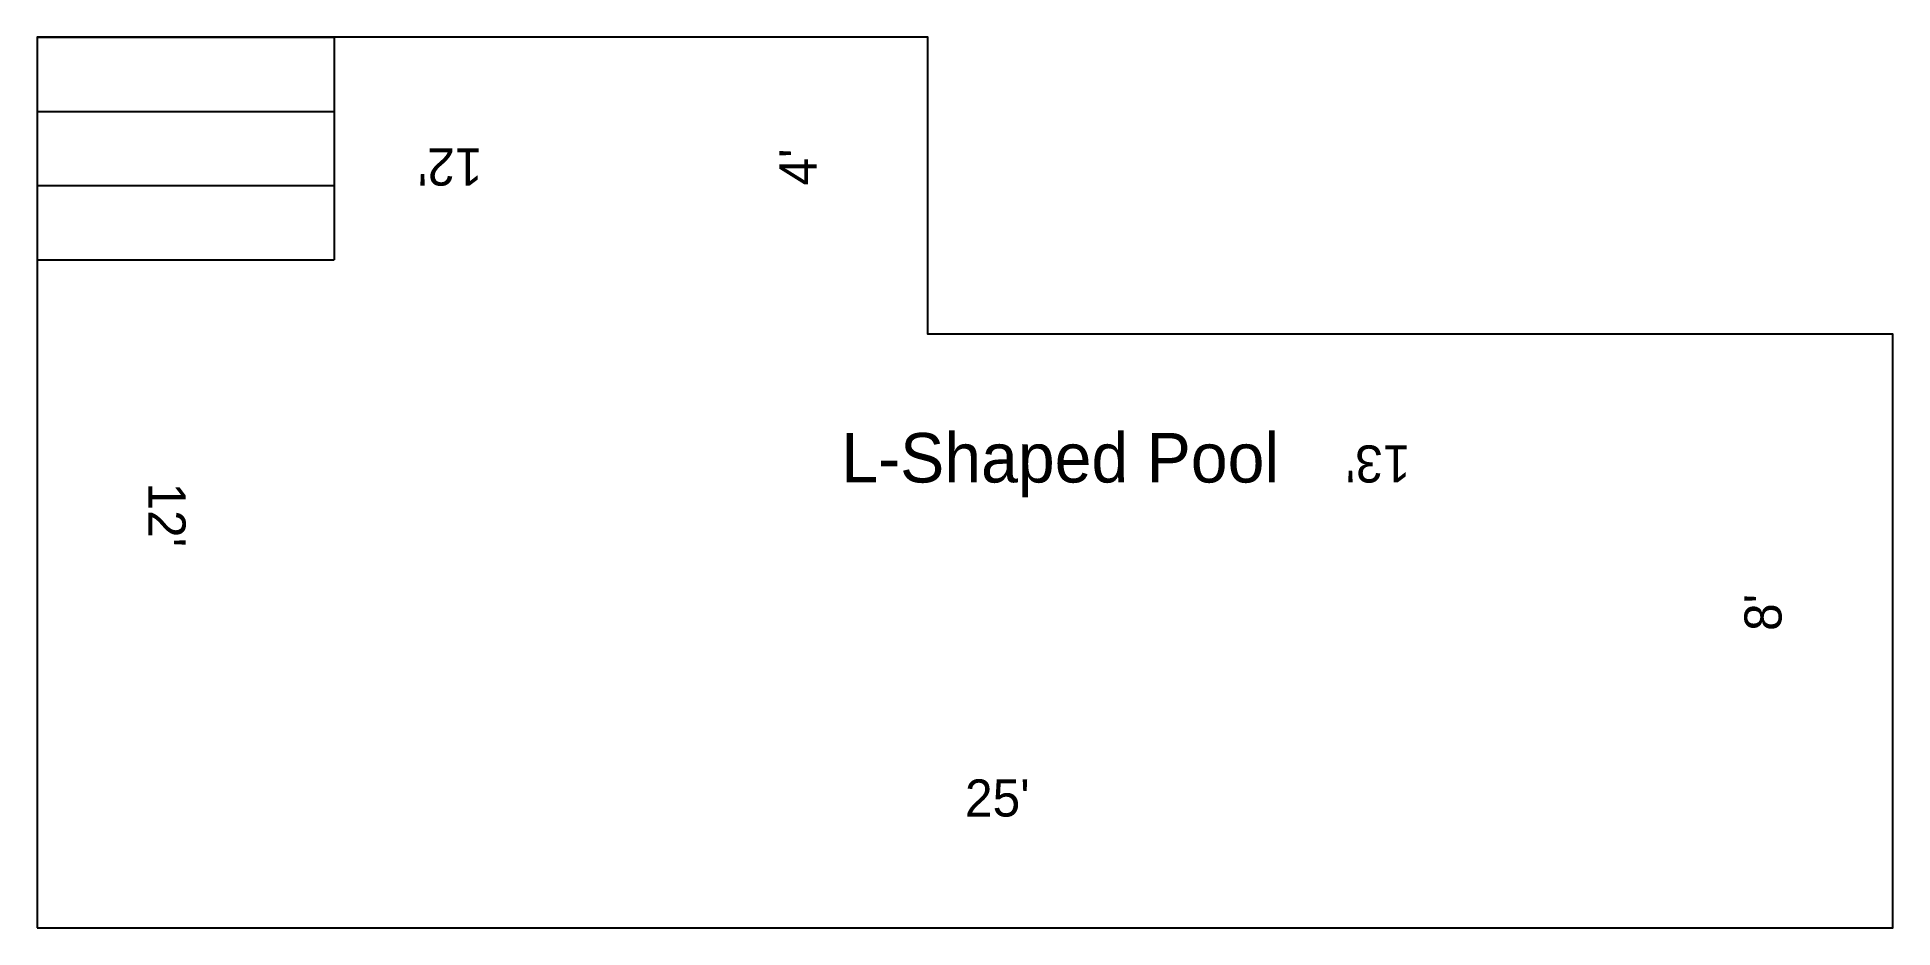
# Model space of a CAD drawing. Header units: metres. Extents: x 0 to 300, y 0 to 144.
import ezdxf

# ---------------------------------------------------------------- set-up
doc = ezdxf.new("R2010")
doc.units = ezdxf.units.M
for name, color, linetype in [('POOL_DIMENSIONS', 7, 'Continuous'), ('POOL_OUTLINE', 7, 'Continuous'), ('POOL_STAIRS', 7, 'Continuous'), ('POOL_TEXT', 7, 'Continuous')]:
    doc.layers.add(name, color=color, linetype=linetype)

msp = doc.modelspace()

# ---------------------------------------------------------------- linework, layer by layer
at = {"layer": 'POOL_OUTLINE'}
msp.add_lwpolyline([(0, 0), (300, 0), (300, 96), (144, 96), (144, 144), (0, 144)], close=True, dxfattribs=at)
at = {"layer": 'POOL_STAIRS'}
for p, q in [((0, 144), (48, 144)), ((0, 144), (0, 108)), ((48, 144), (48, 108)), ((0, 132), (48, 132)), ((0, 120), (48, 120)), ((0, 108), (48, 108))]:
    msp.add_line(p, q, dxfattribs=at)

# ---------------------------------------------------------------- texts
at = {"layer": 'POOL_DIMENSIONS'}
for s, rotation, p in [("12'", 180, (72, 126)), ("4'", 90, (126, 120)), ("13'", 180, (222, 78)), ("12'", -90, (18, 72)), ("8'", 90, (282, 48))]:
    msp.add_text(s, height=6, rotation=rotation, dxfattribs=at).set_placement(p)
msp.add_text("25'", height=6, dxfattribs=at).set_placement((150, 18))
at = {"layer": 'POOL_TEXT'}
msp.add_text('L-Shaped Pool', height=8, dxfattribs=at).set_placement((130, 72))

doc.saveas('drawing.dxf')
